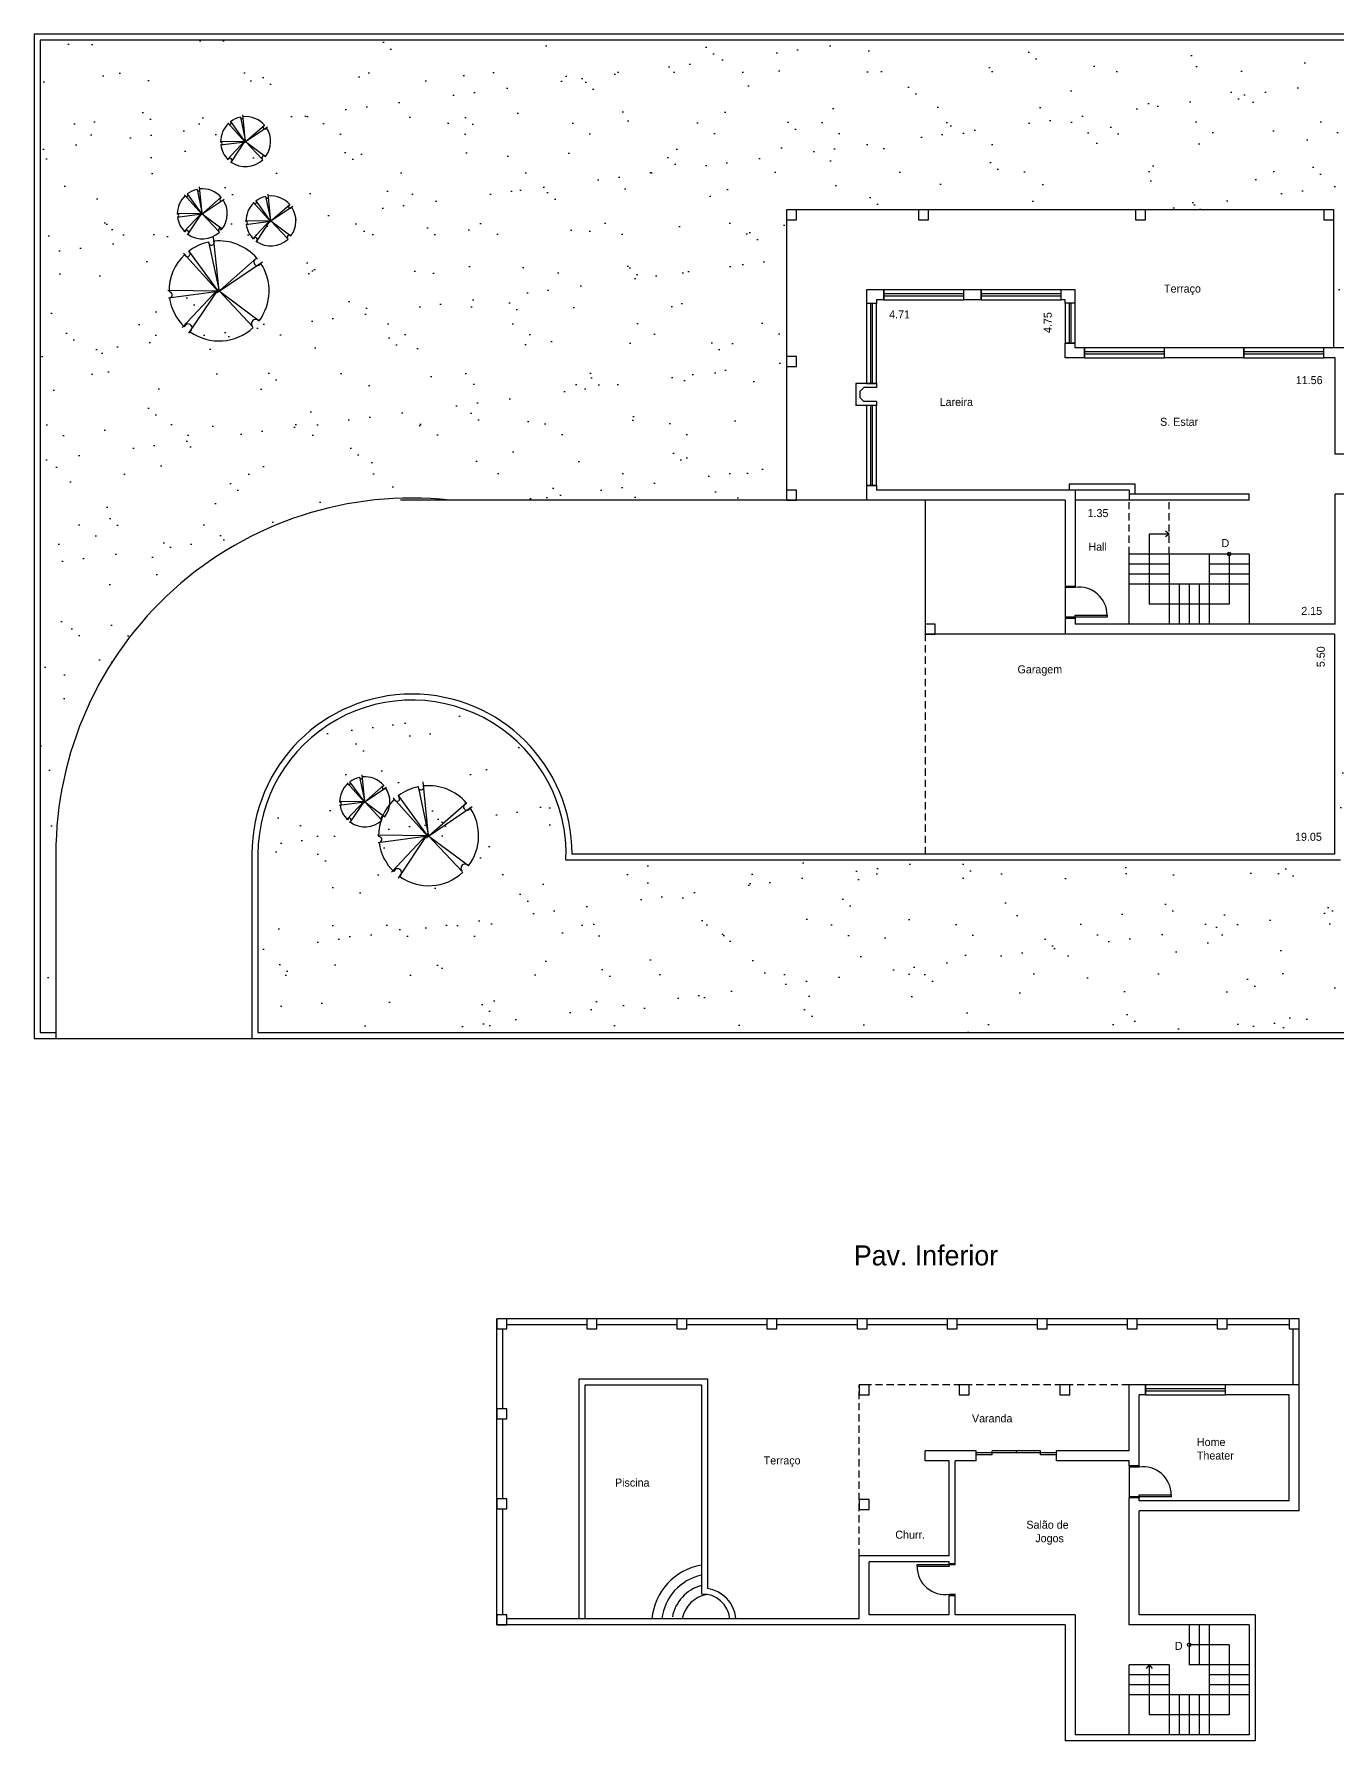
# Model space of a CAD drawing. Extents: x 7.8 to 61.3, y 1.2 to 65.7.
# Drawn here: x 7.85 to 40.42, y 1.2 to 43.85 of the extents above; entities that cross this region are included whole.
import ezdxf

# ---------------------------------------------------------------- set-up
doc = ezdxf.new("R2010")
doc.units = 0
doc.header["$MEASUREMENT"] = 0
doc.linetypes.add('ACAD_ISO02W100', pattern=[15, 12, -3])
doc.layers.get('0').update_dxf_attribs({"linetype": 'CONTINUOUS'})
doc.layers.get('DEFPOINTS').update_dxf_attribs({"linetype": 'CONTINUOUS'})
for name, color, linetype in [('ARV', 3, 'CONTINUOUS'), ('BLOCO', 5, 'CONTINUOUS'), ('BLOCOS', 5, 'CONTINUOUS'), ('HACHURA', 1, 'CONTINUOUS'), ('JARDIM', 3, 'CONTINUOUS'), ('PAREDE', 7, 'CONTINUOUS'), ('PONTILHADO', 8, 'ACAD_ISO02W100')]:
    doc.layers.add(name, color=color, linetype=linetype)
doc.styles.add('PADRÃO', font='', dxfattribs={"height": 0.2})
doc.styles.get('PADRÃO').set_extended_font_data('AvantGarde Bk BT')
doc.dimstyles.new('PADRÃOS', dxfattribs={"dimtxt": 0.15, "dimasz": 0.1, "dimexe": 1.25, "dimexo": 0.625, "dimgap": 0.1, "dimtad": 0, "dimjust": 1, "dimzin": 1, "dimdsep": 46, "dimtxsty": 'PADRÃO', "dimcen": 2.5, "dimse1": 1, "dimse2": 1, "dimsd1": 1, "dimsd2": 1, "dimclrt": 1, "dimadec": 0, "dimazin": 0, "dimtfac": 1, "dimtdec": 4, "dimtmove": 0, "dimatfit": 3, "dimfxl": 1, "dimtolj": 1, "dimtzin": 0, "dimarcsym": 0})

# ---------------------------------------------------------------- blocks, each defined once
blk = doc.blocks.new('SETA')
at = {"layer": 'PAREDE', "ltscale": 0.015}
for q in [(-0.073, -0.091), (0.073, -0.091)]:
    blk.add_line((0, 0), q, dxfattribs=at)
blk = doc.blocks.new('BOLA')
at = {"layer": 'PAREDE', "ltscale": 0.015}
blk.add_circle((0, 0), 0.0437, dxfattribs=at)
blk = doc.blocks.new('J2')
at = {"layer": 'BLOCO'}
for p, q in [((0, 0.25), (0, 0)), ((2, 0.25), (0, 0.25)), ((2, 0.15), (0, 0.15)), ((0, 0.1), (2, 0.1)), ((0, 0), (2, 0)), ((2, 0), (2, 0.25))]:
    blk.add_line(p, q, dxfattribs=at)
blk = doc.blocks.new('J1')
at = {"layer": 'BLOCO'}
for p, q in [((0, 0.25), (0, 0)), ((1, 0.25), (0, 0.25)), ((1, 0.15), (0, 0.15)), ((0, 0.1), (1, 0.1)), ((0, 0), (1, 0)), ((1, 0), (1, 0.25))]:
    blk.add_line(p, q, dxfattribs=at)
blk = doc.blocks.new('P80D25')
at = {"layer": 'BLOCO', "ltscale": 0.015}
for p, q in [((0, 0.25), (0, 0)), ((0, 0.25), (0.03, 0.25)), ((0, 0), (0.8, 0)), ((0.03, 0.25), (0.03, 0)), ((0.77, 0.25), (0.77, 0)), ((0.77, 0.25), (0.8, 0.25)), ((0.8, 0.25), (0.8, 0))]:
    blk.add_line(p, q, dxfattribs=at)
at = {"layer": 'BLOCO'}
blk.add_lwpolyline([(0.77, 0.25), (0.72, 0.25), (0.72, 1.05), (0.77, 1.05)], close=True, dxfattribs=at)
at = {"layer": 'BLOCO', "ltscale": 0.015}
blk.add_arc((0.72, 0.352), 0.698, 90, 188.4445, dxfattribs=at)
blk = doc.blocks.new('*D57')
at = {"layer": 'DEFPOINTS', "color": 0, "linetype": 'ByBlock', "ltscale": 0.015}
for p in [(142.678, 123.525), (147.388, 123.613), (147.388, 123.252)]:
    blk.add_point(p, dxfattribs=at)
at = {"color": 1, "linetype": 'ByBlock', "ltscale": 0.015, "insert": (143.252, 123.252), "char_height": 0.2, "attachment_point": 5, "style": 'PADRÃO'}
blk.add_mtext('\\A1;4.71', dxfattribs=at)
blk = doc.blocks.new('*D58')
at = {"layer": 'DEFPOINTS', "color": 0, "linetype": 'ByBlock', "ltscale": 0.015}
for p in [(147.292, 123.613), (146.954, 118.863), (147.488, 118.863)]:
    blk.add_point(p, dxfattribs=at)
at = {"color": 1, "linetype": 'ByBlock', "ltscale": 0.015, "insert": (146.954, 123.046), "char_height": 0.2, "attachment_point": 5, "rotation": 90, "style": 'PADRÃO'}
blk.add_mtext('\\A1;4.75', dxfattribs=at)
blk = doc.blocks.new('*D59')
at = {"layer": 'DEFPOINTS', "color": 0, "linetype": 'ByBlock', "ltscale": 0.015}
for p in [(154.138, 122.163), (142.578, 121.608), (142.578, 121.525)]:
    blk.add_point(p, dxfattribs=at)
at = {"color": 1, "linetype": 'ByBlock', "ltscale": 0.015, "insert": (153.487, 121.608), "char_height": 0.2, "attachment_point": 5, "style": 'PADRÃO'}
blk.add_mtext('\\A1;11.56', dxfattribs=at)
blk = doc.blocks.new('*D75')
at = {"layer": 'DEFPOINTS', "color": 0, "linetype": 'ByBlock', "ltscale": 0.015}
for p in [(151.988, 115.841), (151.988, 115.513), (154.138, 115.513)]:
    blk.add_point(p, dxfattribs=at)
at = {"color": 1, "linetype": 'ByBlock', "ltscale": 0.015, "insert": (153.549, 115.841), "char_height": 0.2, "attachment_point": 5, "style": 'PADRÃO'}
blk.add_mtext('\\A1;2.15', dxfattribs=at)
blk = doc.blocks.new('*D76')
at = {"layer": 'DEFPOINTS', "color": 0, "linetype": 'ByBlock', "ltscale": 0.015}
for p in [(147.638, 118.613), (148.988, 118.613), (148.988, 118.285)]:
    blk.add_point(p, dxfattribs=at)
at = {"color": 1, "linetype": 'ByBlock', "ltscale": 0.015, "insert": (148.209, 118.285), "char_height": 0.2, "attachment_point": 5, "style": 'PADRÃO'}
blk.add_mtext('\\A1;1.35', dxfattribs=at)
blk = doc.blocks.new('*D77')
at = {"layer": 'DEFPOINTS', "color": 0, "linetype": 'ByBlock', "ltscale": 0.015}
for p in [(154.119, 115.263), (153.777, 109.763), (154.119, 109.763)]:
    blk.add_point(p, dxfattribs=at)
at = {"color": 1, "linetype": 'ByBlock', "ltscale": 0.015, "insert": (153.777, 114.696), "char_height": 0.2, "attachment_point": 5, "rotation": 90, "style": 'PADRÃO'}
blk.add_mtext('\\A1;5.50', dxfattribs=at)
blk = doc.blocks.new('*D78')
at = {"layer": 'DEFPOINTS', "color": 0, "linetype": 'ByBlock', "ltscale": 0.015}
for p in [(135.069, 110.196), (135.069, 109.763), (154.119, 109.763)]:
    blk.add_point(p, dxfattribs=at)
at = {"color": 1, "linetype": 'ByBlock', "ltscale": 0.015, "insert": (153.468, 110.196), "char_height": 0.2, "attachment_point": 5, "style": 'PADRÃO'}
blk.add_mtext('\\A1;19.05', dxfattribs=at)
blk = doc.blocks.new('A_03')
at = {"layer": 'ARV'}
for p, q in [((-0.164, 0.667), (-0.032, 0.054)), ((-0.032, 0.054), (-0.102, 0.726)), ((-0.04, 0.044), (-0.476, 0.526)), ((-0.413, 0.556), (-0.04, 0.044)), ((-0.057, 0.029), (0.441, 0.467)), ((0.512, 0.415), (-0.057, 0.029)), ((-0.04, 0.051), (-0.672, 0.059)), ((-0.663, -0.03), (-0.04, 0.051)), ((-0.494, -0.401), (-0.04, 0.081)), ((-0.04, 0.081), (-0.413, -0.475)), ((-0.032, 0.054), (0.468, -0.32)), ((0.388, -0.394), (-0.032, 0.054))]:
    blk.add_line(p, q, dxfattribs=at)
for centre, radius, start, end in [((-0.032, 0.054), 0.625, 102.158, 127.2526), ((-0.127, 0.664), 0.037, 175.6543, 19.6938), ((-0.032, 0.054), 0.625, 41.0541, 95.5311), ((-0.032, 0.054), 0.625, 133.2426, 180.9743), ((-0.427, 0.516), 0.0334, 201.2821, 48.2736), ((0.446, 0.414), 0.0427, 89.2094, 344.6286), ((-0.032, 0.054), 0.625, 323.2022, 33.8211), ((-0.655, 0.006), 0.0378, 285.6846, 88.001), ((-0.032, 0.054), 0.625, 187.876, 225.8833), ((-0.419, -0.408), 0.0497, 310.6567, 163.4448), ((-0.032, 0.054), 0.625, 234.6715, 313.133), ((0.426, -0.355), 0.0546, 40.7148, 224.88)]:
    blk.add_arc(centre, radius, start, end, dxfattribs=at)
blk = doc.blocks.new('P80D15')
at = {"layer": 'BLOCO', "ltscale": 0.015}
for p, q in [((0, 0.15), (0, 0)), ((0, 0.15), (0.03, 0.15)), ((0, 0), (0.03, 0)), ((0.03, 0.15), (0.03, 0)), ((0.77, 0.15), (0.77, 0)), ((0.77, 0.15), (0.8, 0.15)), ((0.77, 0), (0.8, 0)), ((0.8, 0.15), (0.8, 0))]:
    blk.add_line(p, q, dxfattribs=at)
at = {"layer": 'BLOCO'}
blk.add_lwpolyline([(0.77, 0.15), (0.72, 0.15), (0.72, 0.95), (0.77, 0.95)], close=True, dxfattribs=at)
at = {"layer": 'BLOCO', "ltscale": 0.015}
blk.add_arc((0.72, 0.252), 0.698, 90, 188.4445, dxfattribs=at)

msp = doc.modelspace()

# ---------------------------------------------------------------- hatches: boundary and pattern name
at = {"layer": 'JARDIM', "ltscale": 0.015}
h = msp.add_hatch(dxfattribs=at)
h.set_pattern_fill('AR-SAND', color=256, style=0)
h.set_pattern_definition([(37.5, (-113.7811, -86.403), (-0.062993, 1.926824), [0, -1.52, 0, -1.7, 0, -1.625]), (7.5, (-113.781, -86.403), (1.769777, 2.822146), [0, -0.82, 0, -1.37, 0, -0.525]), (327.5, (-115.0111, -86.403), (3.114142, 0.005659), [0, -0.5, 0, -1.8, 0, -2.35]), (317.5, (-115.011, -86.403), (3.006127, 0.877676), [0, -0.25, 0, -1.18, 0, -1.35])])
h.paths.add_polyline_path([(26.647, 39.46), (26.897, 39.46), (40.323, 39.46), (40.323, 39.21), (40.323, 36.01), (40.737, 36.01), (41.737, 36.01), (42.479, 36.01), (43.979, 36.01), (45.33, 36.01), (46.83, 36.01), (47.476, 36.01), (48.976, 36.01), (50.308, 36.01), (51.808, 36.01), (55.907, 36.01), (55.907, 28.86), (52.557, 28.86), (40.488, 28.86), (40.488, 23.21), (21.135, 23.21, 1.019678), (13.438, 23.36), (13.438, 18.902), (57.495, 18.902), (57.495, 43.702), (7.995, 43.702), (7.995, 18.902), (8.388, 18.902), (8.388, 23.36, -0.445627), (18.23, 32.21), (26.647, 32.21), (26.647, 32.46)])
h.paths.add_polyline_path([(13.424, 38.719), (13.396, 38.677, 0.00023), (13.396, 38.676, 0.277622)], flags=16)
h.paths.add_polyline_path([(13.142, 39.1), (13.129, 39.098, 0.08723), (13.143, 39.097, -0.001072)], flags=16)
h.paths.add_polyline_path([(13.762, 39.183), (13.758, 39.214), (13.756, 39.211)], flags=0)
h.paths.add_polyline_path([(14.262, 38.809, 0.003027), (14.262, 38.809), (14.243, 38.824, 0.807593), (14.179, 38.738), (14.181, 38.735, -0.015246), (14.179, 38.738), (13.766, 39.178), (13.736, 39.158), (13.754, 39.173), (13.747, 39.18), (13.137, 39.187, -0.205592), (13.334, 39.639, 0.020722), (13.335, 39.637), (13.356, 39.613, 1.013557), (13.378, 39.677, -0.112661), (13.63, 39.794, 1.209451), (13.701, 39.805, -0.247078), (14.24, 39.585, 1.028456), (14.241, 39.5), (14.279, 39.525, 0.038636), (14.281, 39.531, -0.318335)], flags=16)
h.paths.add_polyline_path([(11.791, 36.506), (11.734, 36.421, 0.00023), (11.735, 36.42, 0.277622)], flags=16)
h.paths.add_polyline_path([(11.227, 37.268), (11.201, 37.265, 0.08723), (11.227, 37.263, -0.001072)], flags=16)
h.paths.add_polyline_path([(12.465, 37.435), (12.459, 37.497), (12.453, 37.491)], flags=0)
h.paths.add_polyline_path([(13.466, 36.686, 0.003027), (13.465, 36.687), (13.427, 36.715, 0.807593), (13.301, 36.543), (13.305, 36.538, -0.015246), (13.301, 36.543), (12.475, 37.425), (12.415, 37.384), (12.45, 37.415), (12.437, 37.429), (11.215, 37.443, -0.205592), (11.61, 38.347, 0.020722), (11.612, 38.341), (11.654, 38.295, 1.013557), (11.697, 38.421, -0.112661), (12.201, 38.657, 1.209451), (12.345, 38.679, -0.247078), (13.423, 38.239, 1.028456), (13.425, 38.068), (13.499, 38.118, 0.038636), (13.504, 38.131, -0.318335)], flags=16)
h.paths.add_polyline_path([(12.793, 40.702), (12.764, 40.66, 0.00023), (12.764, 40.66, 0.277622)], flags=16)
h.paths.add_polyline_path([(12.51, 41.083), (12.498, 41.082, 0.08723), (12.511, 41.081, -0.001072)], flags=16)
h.paths.add_polyline_path([(13.13, 41.167), (13.126, 41.198), (13.124, 41.195)], flags=0)
h.paths.add_polyline_path([(13.63, 40.792, 0.003027), (13.63, 40.793), (13.611, 40.807, 0.807593), (13.547, 40.721), (13.55, 40.719, -0.015246), (13.547, 40.721), (13.134, 41.162), (13.105, 41.141), (13.122, 41.157), (13.116, 41.164), (12.505, 41.171, -0.205592), (12.702, 41.623, 0.020722), (12.703, 41.62), (12.724, 41.597, 1.013557), (12.746, 41.66, -0.112661), (12.998, 41.778, 1.209451), (13.069, 41.789, -0.247078), (13.608, 41.569, 1.028456), (13.61, 41.483), (13.647, 41.508, 0.038636), (13.649, 41.515, -0.318335)], flags=16)
h.paths.add_polyline_path([(17.027, 22.893), (16.97, 22.808, 0.00023), (16.971, 22.808, 0.277622)], flags=16)
h.paths.add_polyline_path([(16.463, 23.655), (16.437, 23.652, 0.08723), (16.463, 23.65, -0.001072)], flags=16)
h.paths.add_polyline_path([(15.772, 24.205), (15.743, 24.162, 0.00023), (15.743, 24.162, 0.277622)], flags=16)
h.paths.add_polyline_path([(15.489, 24.586), (15.477, 24.584, 0.08723), (15.49, 24.583, -0.001072)], flags=16)
h.paths.add_polyline_path([(16.109, 24.669), (16.106, 24.7), (16.103, 24.697)], flags=0)
h.paths.add_polyline_path([(17.701, 23.822), (17.695, 23.884), (17.689, 23.878)], flags=16)
h.paths.add_polyline_path([(11.709, 38.899), (11.681, 38.857, 0.00023), (11.681, 38.857, 0.277622)], flags=16)
h.paths.add_polyline_path([(11.427, 39.28), (11.414, 39.279, 0.08723), (11.427, 39.278, -0.001072)], flags=16)
h.paths.add_polyline_path([(12.046, 39.364), (12.043, 39.395), (12.04, 39.392)], flags=0)
h.paths.add_polyline_path([(12.547, 38.989, 0.003027), (12.546, 38.99), (12.527, 39.004, 0.807593), (12.464, 38.918), (12.466, 38.916, -0.015246), (12.464, 38.918), (12.051, 39.359), (12.021, 39.338), (12.039, 39.354), (12.032, 39.361), (11.421, 39.368, -0.205592), (11.619, 39.82, 0.020722), (11.619, 39.817), (11.641, 39.794, 1.013557), (11.662, 39.857, -0.112661), (11.914, 39.975, 1.209451), (11.986, 39.986, -0.247078), (12.525, 39.766, 1.028456), (12.526, 39.68), (12.563, 39.705, 0.038636), (12.566, 39.712, -0.318335)], flags=16)
h.paths.add_polyline_path([(16.587, 25.071, 1.028456), (16.589, 24.985), (16.626, 25.011, 0.038636), (16.628, 25.017, -0.318335), (16.609, 24.294, 0.003027), (16.609, 24.295), (16.59, 24.309, 0.807593), (16.526, 24.223), (16.529, 24.221, -0.015246), (16.526, 24.223), (16.114, 24.664), (16.084, 24.644), (16.101, 24.659), (16.095, 24.666), (15.484, 24.673, -0.205592), (15.681, 25.125, 0.020722), (15.682, 25.122), (15.703, 25.099, 1.013557), (15.725, 25.162, -0.112661), (15.977, 25.28, 1.209451), (16.049, 25.291, -0.247078)], flags=16)
h.paths.add_polyline_path([(42.205, 37.925), (42.795, 37.918), (42.806, 37.93), (42.424, 38.351, -0.249412), (42.403, 38.374), (42.402, 38.376, 0.205008)], flags=16)
h.paths.add_polyline_path([(42.83, 37.921), (42.827, 37.954), (42.824, 37.95)], flags=0)
h.paths.add_polyline_path([(42.211, 37.838), (42.198, 37.836, 0.08723), (42.211, 37.835, -0.001072)], flags=16)
h.paths.add_polyline_path([(43.25, 37.473, -0.015246), (43.248, 37.476), (42.835, 37.916), (42.805, 37.896), (42.822, 37.911), (42.452, 38.419, -0.109808), (42.698, 38.532, 1.209451), (42.77, 38.543, -0.247078), (43.309, 38.323, 1.028456), (43.31, 38.238), (43.347, 38.263, 0.038636), (43.349, 38.269, -0.318335), (43.331, 37.547, 0.003027), (43.33, 37.547), (43.311, 37.561, 0.807593), (43.248, 37.476)], flags=16)
h.paths.add_polyline_path([(42.747, 39.458), (43.337, 39.451), (43.347, 39.462), (42.966, 39.884, -0.249412), (42.945, 39.907), (42.943, 39.909, 0.205008)], flags=16)
h.paths.add_polyline_path([(43.372, 39.454), (43.368, 39.486), (43.366, 39.482)], flags=0)
h.paths.add_polyline_path([(42.752, 39.371), (42.74, 39.369, 0.08723), (42.753, 39.368, -0.001072)], flags=16)
h.paths.add_polyline_path([(43.792, 39.006, -0.015246), (43.789, 39.008), (43.377, 39.449), (43.347, 39.428), (43.364, 39.444), (42.993, 39.951, -0.109808), (43.24, 40.065, 1.209451), (43.312, 40.076, -0.247078), (43.85, 39.856, 1.028456), (43.852, 39.77), (43.889, 39.796, 0.038636), (43.891, 39.802, -0.318335), (43.872, 39.079, 0.003027), (43.872, 39.08), (43.853, 39.094, 0.807593), (43.789, 39.008)], flags=16)
h.paths.add_polyline_path([(44.555, 38.446), (44.553, 38.467), (44.551, 38.465)], flags=0)
h.paths.add_polyline_path([(44.891, 38.667), (44.917, 38.685, 3.524889)], flags=16)
h.paths.add_polyline_path([(44.319, 38.121), (44.299, 38.091, 0.00023), (44.299, 38.091, 0.277622)], flags=16)
h.paths.add_polyline_path([(44.118, 38.449), (44.545, 38.444), (44.271, 38.747, -0.249412), (44.256, 38.763), (44.255, 38.764, 0.205008)], flags=16)
h.paths.add_polyline_path([(44.546, 38.443), (44.29, 38.794, -0.109808), (44.463, 38.873, 1.209451), (44.513, 38.881, -0.242286), (44.885, 38.733), (44.556, 38.445), (44.892, 38.194, -0.112471), (44.905, 38.184, 0.000059), (44.905, 38.184), (44.892, 38.194, 0.807593), (44.847, 38.134), (44.849, 38.132, -0.015246), (44.847, 38.134), (44.556, 38.444), (44.556, 38.444), (44.55, 38.439), (44.546, 38.443), (44.132, 38.389, -0.192451), (44.113, 38.386)], flags=16)
h.paths.add_polyline_path([(52.038, 24.128), (52.035, 24.159), (52.032, 24.156)], flags=0)
h.paths.add_polyline_path([(51.701, 23.664), (51.672, 23.621, 0.00023), (51.673, 23.621, 0.277622)], flags=16)
h.paths.add_polyline_path([(51.413, 24.132), (52.024, 24.125), (51.632, 24.558, -0.249412), (51.611, 24.581), (51.61, 24.583, 0.205008)], flags=16)
h.paths.add_polyline_path([(52.026, 24.124), (51.66, 24.625, -0.109808), (51.906, 24.739, 1.209451), (51.978, 24.75, -0.247078), (52.517, 24.53, 1.028456), (52.518, 24.445), (52.555, 24.47, 0.038636), (52.557, 24.476, -0.318335), (52.539, 23.754, 0.003027), (52.538, 23.754), (52.519, 23.768, 0.807593), (52.456, 23.682), (52.458, 23.68, -0.015246), (52.456, 23.682), (52.043, 24.123), (52.013, 24.103), (52.03, 24.118), (52.026, 24.124), (51.434, 24.047, -0.192451), (51.406, 24.043)], flags=16)
h.paths.add_polyline_path([(52.728, 21.207), (52.722, 21.269), (52.716, 21.263)], flags=0)
h.paths.add_polyline_path([(52.054, 20.279), (51.997, 20.194, 0.00023), (51.997, 20.193, 0.277622)], flags=16)
h.paths.add_polyline_path([(51.478, 21.216), (52.7, 21.201), (51.916, 22.067, -0.249412), (51.874, 22.114), (51.871, 22.117, 0.205008)], flags=16)
h.paths.add_polyline_path([(52.464, 22.429, 1.209451), (52.608, 22.452, -0.247078), (53.685, 22.011, 1.028456), (53.688, 21.841), (53.762, 21.891, 0.038636), (53.767, 21.903, -0.318335), (53.729, 20.458, 0.003027), (53.728, 20.459), (53.69, 20.488, 0.807593), (53.563, 20.316), (53.568, 20.311, -0.015246), (53.563, 20.316), (52.738, 21.197), (52.678, 21.157), (52.713, 21.187), (52.703, 21.2), (51.519, 21.045, -0.192451), (51.464, 21.038), (52.703, 21.2), (51.971, 22.202, -0.109808)], flags=16)
h.paths.add_polyline_path([(54.476, 22.595), (54.472, 22.626), (54.47, 22.623)], flags=0)
h.paths.add_polyline_path([(54.138, 22.131), (54.11, 22.089, 0.00023), (54.11, 22.088, 0.277622)], flags=16)
h.paths.add_polyline_path([(53.851, 22.6), (54.461, 22.592), (54.07, 23.025, -0.249412), (54.049, 23.049), (54.047, 23.05, 0.205008)], flags=16)
h.paths.add_polyline_path([(54.463, 22.592), (54.097, 23.093, -0.109808), (54.344, 23.206, 1.209451), (54.415, 23.218, -0.247078), (54.954, 22.997, 1.028456), (54.955, 22.912), (54.993, 22.937, 0.038636), (54.995, 22.943, -0.318335), (54.976, 22.221, 0.003027), (54.976, 22.221), (54.957, 22.236, 0.807593), (54.893, 22.15), (54.895, 22.147, -0.015246), (54.893, 22.15), (54.48, 22.59), (54.45, 22.57), (54.468, 22.585), (54.463, 22.592), (53.871, 22.514, -0.192451), (53.843, 22.51)], flags=16)

# ---------------------------------------------------------------- linework, layer by layer
at = {"layer": 'BLOCOS'}
for p, q in [((39.457, 11.752), (19.407, 11.752)), ((21.657, 11.602), (19.657, 11.602)), ((23.907, 11.602), (21.907, 11.602)), ((26.157, 11.602), (24.157, 11.602)), ((28.407, 11.602), (26.407, 11.602)), ((30.657, 11.602), (28.657, 11.602)), ((32.907, 11.602), (30.907, 11.602)), ((35.157, 11.602), (33.157, 11.602)), ((37.407, 11.602), (35.407, 11.602)), ((39.207, 11.602), (37.657, 11.602))]:
    msp.add_line(p, q, dxfattribs=at)
at = {"layer": 'BLOCOS', "ltscale": 0.015}
for p, q in [((19.407, 4.102), (19.407, 11.752)), ((19.557, 9.502), (19.557, 11.502)), ((19.557, 7.252), (19.557, 9.252)), ((33.388, 8.402), (31.388, 8.402)), ((31.788, 8.352), (31.388, 8.352)), ((32.988, 8.452), (31.788, 8.452)), ((31.788, 8.352), (31.788, 8.452)), ((32.388, 8.402), (32.388, 8.452)), ((32.988, 8.352), (32.988, 8.452)), ((33.388, 8.352), (32.988, 8.352)), ((19.557, 4.352), (19.557, 7.002))]:
    msp.add_line(p, q, dxfattribs=at)
at = {"layer": 'PAREDE'}
for p, q in [((26.647, 39.46), (26.647, 32.21)), ((40.323, 39.46), (26.647, 39.46)), ((28.647, 37.46), (28.647, 37.122)), ((29.073, 37.46), (28.647, 37.46)), ((28.897, 37.21), (28.897, 37.122)), ((29.073, 37.21), (28.897, 37.21)), ((31.511, 37.46), (31.073, 37.46)), ((31.511, 37.21), (31.073, 37.21)), ((33.857, 37.46), (33.511, 37.46)), ((33.607, 37.21), (33.511, 37.21)), ((34.091, 36.01), (33.857, 36.01)), ((38.075, 36.01), (36.091, 36.01)), ((40.737, 36.01), (40.075, 36.01)), ((34.091, 35.76), (33.607, 35.76)), ((38.075, 35.76), (36.091, 35.76)), ((40.357, 35.76), (40.075, 35.76)), ((28.897, 35.122), (28.897, 35.022)), ((28.897, 34.674), (28.897, 34.574)), ((40.594, 33.36), (40.357, 33.36)), ((28.647, 32.574), (28.647, 32.21)), ((28.897, 32.574), (28.897, 32.46)), ((33.857, 32.46), (28.897, 32.46)), ((33.707, 32.61), (33.707, 32.46)), ((33.857, 32.46), (33.857, 30.053)), ((33.607, 32.21), (28.647, 32.21)), ((30.107, 32.21), (30.107, 28.86)), ((33.607, 32.21), (33.607, 30.053)), ((38.207, 32.36), (35.207, 32.36)), ((38.207, 32.21), (35.207, 32.21)), ((42.007, 32.36), (40.357, 32.36)), ((36.207, 31.36), (35.707, 31.36)), ((36.207, 30.86), (35.207, 30.86)), ((38.207, 30.86), (36.207, 30.86)), ((36.207, 30.61), (35.207, 30.61)), ((36.207, 30.36), (35.207, 30.36)), ((38.207, 30.61), (37.207, 30.61)), ((38.207, 30.36), (37.207, 30.36)), ((38.207, 30.11), (35.207, 30.11)), ((37.707, 29.61), (35.707, 29.61)), ((33.607, 29.253), (33.607, 28.86)), ((33.857, 29.253), (33.857, 29.11)), ((40.357, 29.11), (33.857, 29.11)), ((40.338, 28.86), (33.607, 28.86)), ((40.488, 23.21), (21.135, 23.21)), ((40.338, 23.36), (21.288, 23.36)), ((35.617, 10.102), (35.207, 10.102)), ((35.617, 9.852), (35.457, 9.852)), ((39.457, 10.102), (37.617, 10.102)), ((39.207, 9.852), (37.617, 9.852)), ((31.388, 8.452), (30.107, 8.452)), ((30.707, 8.202), (30.107, 8.202)), ((31.388, 8.202), (30.857, 8.202)), ((35.207, 8.452), (33.388, 8.452)), ((35.207, 8.202), (33.388, 8.202)), ((39.207, 7.202), (35.457, 7.202)), ((39.457, 6.952), (35.457, 6.952)), ((30.707, 5.822), (28.457, 5.822)), ((30.707, 5.672), (28.707, 5.672)), ((30.707, 4.352), (28.707, 4.352)), ((33.857, 4.352), (30.857, 4.352)), ((33.857, 4.352), (33.857, 1.352)), ((38.357, 4.352), (35.457, 4.352)), ((33.607, 4.102), (19.407, 4.102)), ((28.457, 4.252), (19.657, 4.252)), ((33.607, 4.102), (33.607, 1.202)), ((38.207, 4.102), (35.207, 4.102)), ((37.707, 3.602), (36.707, 3.602)), ((36.207, 3.102), (35.207, 3.102)), ((38.207, 3.102), (36.707, 3.102)), ((36.207, 2.852), (35.207, 2.852)), ((36.207, 2.602), (35.207, 2.602)), ((38.207, 2.852), (37.207, 2.852)), ((38.207, 2.602), (37.207, 2.602)), ((38.207, 2.352), (35.207, 2.352)), ((37.707, 1.852), (35.707, 1.852))]:
    msp.add_line(p, q, dxfattribs=at)
at = {"layer": 'PAREDE', "ltscale": 0.015}
for p, q in [((40.323, 36.01), (40.323, 39.46)), ((28.897, 37.122), (28.647, 37.122)), ((29.073, 37.21), (29.073, 37.46)), ((31.073, 37.21), (31.073, 37.46)), ((31.511, 37.21), (31.511, 37.46)), ((33.511, 37.21), (33.511, 37.46)), ((33.607, 37.127), (33.607, 37.21)), ((33.857, 37.127), (33.607, 37.127)), ((33.857, 37.127), (33.857, 37.46)), ((33.607, 35.76), (33.607, 36.127)), ((33.857, 36.127), (33.607, 36.127)), ((33.857, 36.01), (33.857, 36.127)), ((34.091, 35.76), (34.091, 36.01)), ((36.091, 35.76), (36.091, 36.01)), ((38.075, 35.76), (38.075, 36.01)), ((40.075, 35.76), (40.075, 36.01)), ((40.357, 33.36), (40.357, 35.76)), ((28.647, 35.122), (28.374, 35.122)), ((28.374, 35.122), (28.374, 34.574)), ((28.574, 35.022), (28.474, 34.922)), ((28.647, 35.022), (28.574, 35.022)), ((28.897, 35.122), (28.647, 35.122)), ((28.897, 35.022), (28.647, 35.022)), ((28.897, 34.574), (28.374, 34.574)), ((28.474, 34.922), (28.474, 34.774)), ((28.474, 34.774), (28.574, 34.674)), ((28.897, 34.674), (28.574, 34.674)), ((28.897, 32.574), (28.647, 32.574)), ((35.357, 32.61), (33.707, 32.61)), ((35.207, 32.46), (33.857, 32.46)), ((35.207, 32.46), (35.207, 32.36)), ((35.357, 32.36), (35.357, 32.61)), ((28.647, 32.21), (16.996, 32.21)), ((35.207, 32.21), (33.857, 32.21)), ((35.207, 32.36), (35.207, 32.21)), ((38.207, 32.21), (38.207, 32.36)), ((40.357, 32.21), (40.357, 32.36)), ((40.357, 29.11), (40.357, 32.21)), ((35.707, 31.36), (35.707, 29.61)), ((35.207, 29.11), (35.207, 30.86)), ((36.207, 30.86), (36.207, 29.11)), ((37.207, 30.86), (37.207, 29.11)), ((37.707, 30.86), (37.707, 29.61)), ((38.207, 30.86), (38.207, 29.11)), ((33.857, 30.053), (33.607, 30.053)), ((36.457, 30.11), (36.457, 29.11)), ((36.707, 30.11), (36.707, 29.11)), ((36.957, 30.11), (36.957, 29.11)), ((33.857, 29.253), (33.607, 29.253)), ((33.607, 28.86), (30.107, 28.86)), ((40.338, 28.86), (40.338, 23.36)), ((8.388, 23.36), (8.388, 18.752)), ((13.288, 23.36), (13.288, 18.752)), ((13.438, 23.36), (13.438, 18.902)), ((39.457, 10.102), (39.457, 11.752)), ((39.307, 10.102), (39.307, 11.502)), ((21.467, 4.252), (21.467, 10.252)), ((21.467, 10.252), (24.667, 10.252)), ((24.667, 10.252), (24.667, 5.013)), ((21.617, 4.252), (21.617, 10.102)), ((21.617, 10.102), (24.517, 10.102)), ((24.517, 10.102), (24.517, 4.872)), ((35.207, 8.452), (35.207, 10.102)), ((35.457, 8.073), (35.457, 9.852)), ((35.617, 9.852), (35.617, 10.102)), ((37.617, 9.852), (37.617, 10.102)), ((39.207, 7.202), (39.207, 9.852)), ((39.457, 6.952), (39.457, 10.102)), ((30.107, 8.202), (30.107, 8.452)), ((30.707, 5.822), (30.707, 8.202)), ((30.857, 5.637), (30.857, 8.202)), ((31.388, 8.202), (31.388, 8.452)), ((33.388, 8.202), (33.388, 8.452)), ((35.207, 8.073), (35.207, 8.202)), ((35.457, 8.073), (35.207, 8.073)), ((35.207, 4.102), (35.207, 7.273)), ((35.457, 7.273), (35.207, 7.273)), ((35.457, 7.202), (35.457, 7.273)), ((35.457, 4.352), (35.457, 6.952)), ((28.457, 4.252), (28.457, 5.822)), ((28.707, 4.352), (28.707, 5.672)), ((30.707, 5.637), (30.707, 5.672)), ((30.707, 5.637), (30.857, 5.637)), ((30.707, 4.352), (30.707, 4.837)), ((30.707, 4.837), (30.857, 4.837)), ((30.857, 4.352), (30.857, 4.837)), ((38.357, 4.352), (38.357, 1.202)), ((36.707, 4.102), (36.707, 3.102)), ((36.957, 4.102), (36.957, 3.102)), ((37.207, 4.102), (37.207, 3.102)), ((38.207, 4.102), (38.207, 1.352)), ((37.707, 3.602), (37.707, 1.852)), ((35.207, 1.352), (35.207, 3.102)), ((35.707, 3.102), (35.707, 1.852)), ((36.207, 3.102), (36.207, 1.352)), ((37.207, 3.102), (37.207, 1.352)), ((36.457, 2.352), (36.457, 1.352)), ((36.707, 2.352), (36.707, 1.352)), ((36.957, 2.352), (36.957, 1.352)), ((38.207, 1.352), (33.857, 1.352)), ((38.357, 1.202), (33.607, 1.202))]:
    msp.add_line(p, q, dxfattribs=at)
at = {"layer": 'PAREDE'}
for points in [[(7.845, 18.752), (57.645, 18.752), (57.645, 43.852), (7.845, 43.852)], [(26.647, 39.21), (26.897, 39.21), (26.897, 39.46), (26.647, 39.46)], [(29.945, 39.21), (30.195, 39.21), (30.195, 39.46), (29.945, 39.46)], [(35.367, 39.21), (35.617, 39.21), (35.617, 39.46), (35.367, 39.46)], [(40.073, 39.21), (40.323, 39.21), (40.323, 39.46), (40.073, 39.46)], [(26.647, 35.543), (26.897, 35.543), (26.897, 35.793), (26.647, 35.793)], [(26.647, 32.21), (26.897, 32.21), (26.897, 32.46), (26.647, 32.46)], [(30.107, 28.86), (30.357, 28.86), (30.357, 29.11), (30.107, 29.11)], [(19.657, 11.752), (19.407, 11.752), (19.407, 11.502), (19.657, 11.502)], [(21.907, 11.752), (21.657, 11.752), (21.657, 11.502), (21.907, 11.502)], [(24.157, 11.752), (23.907, 11.752), (23.907, 11.502), (24.157, 11.502)], [(26.407, 11.752), (26.157, 11.752), (26.157, 11.502), (26.407, 11.502)], [(28.657, 11.752), (28.407, 11.752), (28.407, 11.502), (28.657, 11.502)], [(30.907, 11.752), (30.657, 11.752), (30.657, 11.502), (30.907, 11.502)], [(33.157, 11.752), (32.907, 11.752), (32.907, 11.502), (33.157, 11.502)], [(35.407, 11.752), (35.157, 11.752), (35.157, 11.502), (35.407, 11.502)], [(37.657, 11.752), (37.407, 11.752), (37.407, 11.502), (37.657, 11.502)], [(39.457, 11.752), (39.207, 11.752), (39.207, 11.502), (39.457, 11.502)], [(28.707, 10.102), (28.457, 10.102), (28.457, 9.852), (28.707, 9.852)], [(31.206, 10.102), (30.956, 10.102), (30.956, 9.852), (31.206, 9.852)], [(33.723, 10.102), (33.473, 10.102), (33.473, 9.852), (33.723, 9.852)], [(19.657, 9.502), (19.407, 9.502), (19.407, 9.252), (19.657, 9.252)], [(19.657, 7.252), (19.407, 7.252), (19.407, 7.002), (19.657, 7.002)], [(28.707, 7.234), (28.457, 7.234), (28.457, 6.984), (28.707, 6.984)], [(19.657, 4.352), (19.407, 4.352), (19.407, 4.102), (19.657, 4.102)]]:
    msp.add_lwpolyline(points, close=True, dxfattribs=at)
msp.add_lwpolyline([(13.438, 18.902), (57.495, 18.902), (57.495, 43.702), (7.995, 43.702), (7.995, 18.902), (8.388, 18.902)], dxfattribs=at)
at = {"layer": 'PAREDE', "ltscale": 0.015}
msp.add_circle((37.707, 30.86), 0.0437, dxfattribs=at)
for centre, radius, start, end in [((17.288, 23.36), 8.9, 83.9238, 180), ((17.288, 23.36), 4, 0, 180), ((17.288, 23.36), 3.85, 357.7671, 180), ((24.783, 4.113), 1.507, 100.1494, 174.7136), ((24.783, 4.113), 1.257, 102.1967, 173.6581), ((24.783, 4.113), 1.007, 105.2914, 169.4299), ((24.783, 4.113), 0.757, 98.7803, 169.4299), ((24.542, 4.177), 0.695, 6.1908, 92.0426), ((24.542, 4.177), 0.845, 6.1908, 81.4834)]:
    msp.add_arc(centre, radius, start, end, dxfattribs=at)
at = {"layer": 'PONTILHADO', "ltscale": 0.015}
for p, q in [((35.207, 30.86), (35.207, 32.21)), ((36.207, 30.86), (36.207, 32.21)), ((30.107, 28.86), (30.107, 23.36)), ((28.457, 5.822), (28.457, 10.102)), ((35.207, 10.102), (28.457, 10.102))]:
    msp.add_line(p, q, dxfattribs=at)

# ---------------------------------------------------------------- block references
at = {"layer": 'BLOCOS', "ltscale": 0.015}
for name, p, rotation in [('P80D25', (35.207, 8.073), 270), ('P80D15', (30.857, 4.837), 89.99999999999795)]:
    msp.add_blockref(name, p, dxfattribs=dict(at, rotation=rotation))
at = {"layer": 'HACHURA', "ltscale": 0.015}
for p in [(13.162, 41.112), (12.079, 39.309), (13.794, 39.129), (16.141, 24.615)]:
    msp.add_blockref('A_03', p, dxfattribs=at)
at = {"layer": 'HACHURA', "ltscale": 0.015, "xscale": 2, "yscale": 2, "zscale": 2}
for p in [(12.53, 37.326), (17.766, 23.713)]:
    msp.add_blockref('A_03', p, dxfattribs=at)
at = {"layer": 'PAREDE', "ltscale": 0.015}
for name, p, rotation in [('J2', (28.897, 35.122), 90), ('J1', (33.857, 36.127), 90), ('J2', (28.897, 32.574), 90), ('SETA', (36.207, 31.36), 270), ('P80D25', (33.607, 30.053), 270.0000000000041)]:
    msp.add_blockref(name, p, dxfattribs=dict(at, rotation=rotation))
for name, p in [('J2', (29.073, 37.21)), ('J2', (31.511, 37.21)), ('J2', (34.091, 35.76)), ('J2', (38.075, 35.76)), ('BOLA', (37.707, 30.86)), ('J2', (35.617, 9.852)), ('BOLA', (36.707, 3.602)), ('SETA', (35.707, 3.102))]:
    msp.add_blockref(name, p, dxfattribs=at)

# ---------------------------------------------------------------- texts
at = {"layer": 'HACHURA', "ltscale": 0.015, "style": 'PADRÃO'}
for s, height, p in [('Terraço', 0.2, (36.079, 37.394)), ('Lareira', 0.2, (30.472, 34.559)), ('S. Estar', 0.2, (35.981, 34.065)), ('Hall', 0.2, (34.189, 30.943)), ('D', 0.2, (37.515, 31.034)), ('Garagem', 0.2, (32.418, 27.879)), ('Pav. Inferior', 0.5, (28.328, 13.083)), ('Varanda', 0.2, (31.279, 9.162)), ('Home', 0.2, (36.9, 8.569)), ('Terraço', 0.2, (26.076, 8.11)), ('Theater', 0.2, (36.9, 8.232)), ('Piscina', 0.2, (22.36, 7.555)), ('Churr.', 0.2, (29.364, 6.254)), ('Salão de', 0.2, (32.639, 6.503)), ('   Jogos', 0.2, (32.639, 6.165)), ('D', 0.2, (36.35, 3.476))]:
    msp.add_text(s, height=height, dxfattribs=at).set_placement(p)

# ---------------------------------------------------------------- dimensions: what is measured, and where the dimension line sits
at = {"layer": 'HACHURA', "ltscale": 0.015}
for base, p1, p2, picture, middle in [((33.607, 36.849), (28.897, 37.122), (33.607, 37.21), '*D57', (29.471, 36.849)), ((35.207, 31.882), (33.857, 32.21), (35.207, 32.21), '*D76', (34.428, 31.882)), ((38.207, 29.438), (40.357, 29.11), (38.207, 29.11), '*D75', (39.768, 29.438)), ((21.288, 23.793), (40.338, 23.36), (21.288, 23.36), '*D78', (39.687, 23.793))]:
    dim = msp.add_linear_dim(base=base, p1=p1, p2=p2, dimstyle='PADRÃOS', dxfattribs=at)
    dim.commit()
    dim.dimension.update_dxf_attribs({"geometry": picture, "text_midpoint": middle, "insert": (-113.781, -86.403)})
for base, p1, p2, picture, middle in [((33.173, 32.46), (33.511, 37.21), (33.707, 32.46), '*D58', (33.173, 36.643)), ((39.996, 23.36), (40.338, 28.86), (40.338, 23.36), '*D77', (39.996, 28.293))]:
    dim = msp.add_linear_dim(base=base, p1=p1, p2=p2, angle=90, dimstyle='PADRÃOS', dxfattribs=at)
    dim.commit()
    dim.dimension.update_dxf_attribs({"geometry": picture, "text_midpoint": middle, "insert": (-113.781, -86.403)})
dim = msp.add_linear_dim(base=(28.797, 35.205), p1=(40.357, 35.76), p2=(28.797, 35.122), dimstyle='PADRÃOS', dxfattribs=at)
dim.commit()
dim.dimension.update_dxf_attribs({"geometry": '*D59', "text_midpoint": (39.706, 35.205), "dimtype": 160, "insert": (-113.781, -86.403)})

doc.saveas('drawing.dxf')
